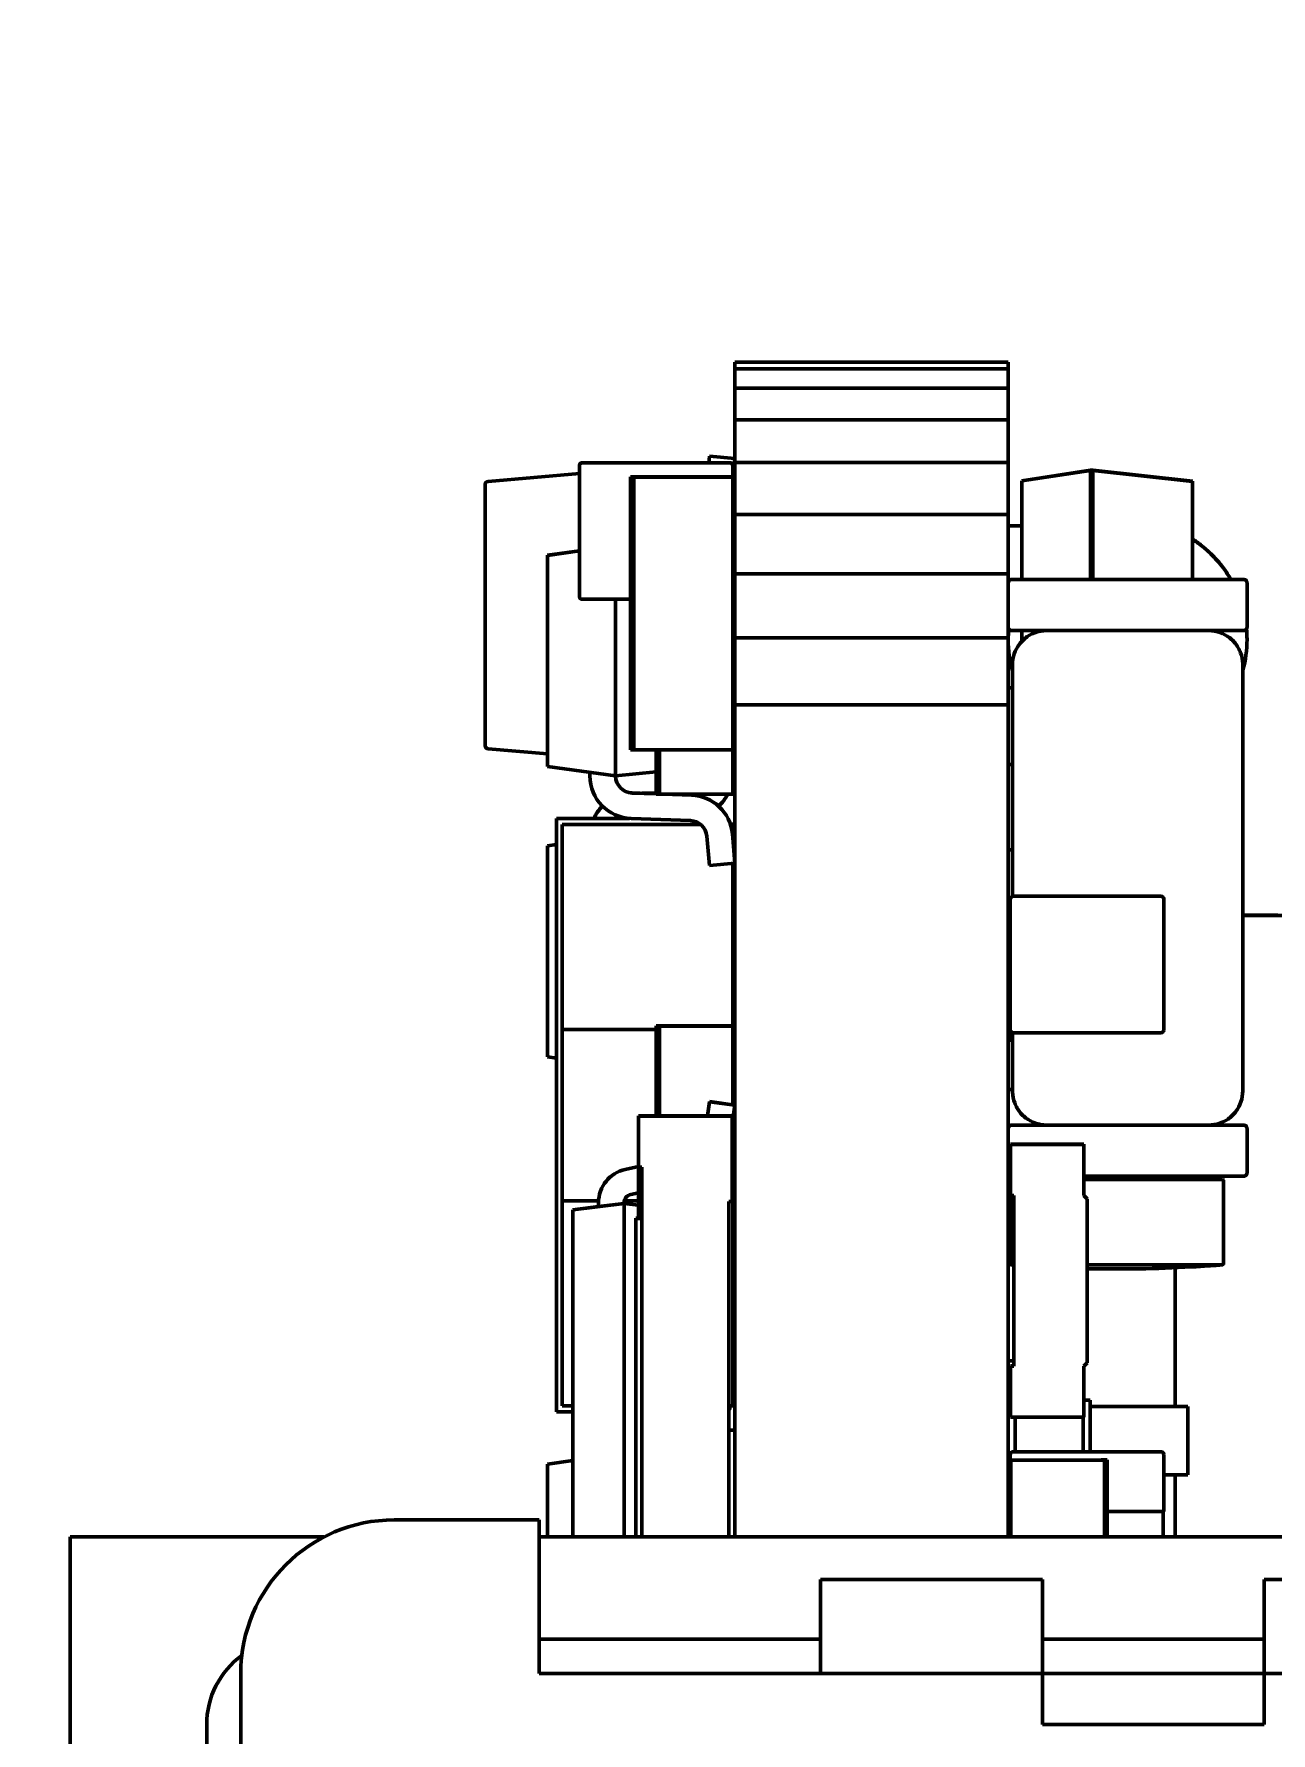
# Model space of a CAD drawing. Header units: millimetres. Extents: x 3100 to 5091, y 868 to 1900.
# Drawn here: x 3464.83 to 3472.08, y 1677.19 to 1687.15 of the extents above; entities that cross this region are included whole.
import ezdxf

# ---------------------------------------------------------------- set-up
doc = ezdxf.new("R2010")
doc.units = ezdxf.units.MM
doc.header["$LTSCALE"] = 1.8
doc.layers.add('외형선(ISO)', color=7, linetype='Continuous', lineweight=50)
doc.layers.add('치수(ISO)', color=7, linetype='Continuous', lineweight=25)
doc.styles.add('레이블 문자 (JIS)', font='')
doc.styles.get('레이블 문자 (JIS)').set_extended_font_data('Gulim')
doc.dimstyles.new('복사 대상기본값 (JIS)', dxfattribs={"dimscale": 1.5, "dimtxt": 3, "dimasz": 2, "dimexe": 1, "dimexo": 0.5, "dimgap": 0.8, "dimtad": 1, "dimdsep": 46, "dimtxsty": '레이블 문자 (JIS)', "dimblk": 'Filled-1', "dimcen": 0.09, "dimdle": 10, "dimclrd": 256, "dimclre": 256, "dimclrt": 256, "dimazin": 2, "dimtfac": 0.666667, "dimtmove": 0, "dimatfit": 3, "dimldrblk": 'OPEN', "dimfxl": 1, "dimtolj": 1, "dimtzin": 0, "dimlwd": -1, "dimlwe": -1, "dimarcsym": 0})

# ---------------------------------------------------------------- blocks, each defined once
blk = doc.blocks.new('Filled-1')
at = {"color": 0}
for p, q in [((0, 0), (-1, 0.1)), ((-1, 0.1), (-1, -0.1)), ((-1, 0), (0, 0)), ((-1, -0.1), (0, 0))]:
    blk.add_line(p, q, dxfattribs=at)
at = {"color": 0, "flags": 128}
blk.add_lwpolyline([(-1, -0.1), (0, 0), (-1, 0.1), (-1, -0.1)], dxfattribs=at)
at = {"color": 0}
blk.add_solid([(-1, -0.1), (0, 0), (-1, 0.1), (-1, -0.1)], dxfattribs=at)
blk = doc.blocks.new('*D693')
at = {"layer": 'Defpoints', "color": 0}
for p in [(3578.1401, 1717.1581), (3259.1401, 1689.0264), (3578.1401, 1681.0264)]:
    blk.add_point(p, dxfattribs=at)
at = {"layer": '치수(ISO)'}
for p, q in [((3259.1401, 1689.7764), (3259.1401, 1718.6581)), ((3578.1401, 1681.7764), (3578.1401, 1718.6581)), ((3262.1401, 1717.1581), (3575.1401, 1717.1581))]:
    blk.add_line(p, q, dxfattribs=at)
at = {"layer": '치수(ISO)', "linetype": 'ByBlock', "xscale": 3, "yscale": 3, "zscale": 3, "rotation": 180}
blk.add_blockref('Filled-1', (3259.1401, 1717.1581), dxfattribs=at)
at = {"layer": '치수(ISO)', "linetype": 'ByBlock', "xscale": 3, "yscale": 3, "zscale": 3}
blk.add_blockref('Filled-1', (3578.1401, 1717.1581), dxfattribs=at)
at = {"layer": '치수(ISO)', "insert": (3418.6601, 1727.8678), "char_height": 15, "attachment_point": 5, "style": '레이블 문자 (JIS)'}
blk.add_mtext('\\A1;319', dxfattribs=at)
blk = doc.blocks.new('_Open')
at = {"color": 0, "linetype": 'ByBlock', "lineweight": -2}
for p, q in [((-1, 0.1667), (0, 0)), ((-1, -0.1667), (0, 0)), ((0, 0), (-1, 0))]:
    blk.add_line(p, q, dxfattribs=at)

msp = doc.modelspace()

# ---------------------------------------------------------------- linework, layer by layer
at = {"layer": '외형선(ISO)'}
for p, q in [((3470.5401, 1685.2264), (3468.9375, 1685.2264)), ((3468.9375, 1685.1877), (3468.9375, 1685.2264)), ((3470.5401, 1685.1877), (3468.9375, 1685.1877)), ((3468.9375, 1685.0733), (3468.9375, 1685.1877)), ((3470.5401, 1685.1877), (3470.5401, 1685.2264)), ((3470.5401, 1685.0733), (3470.5401, 1685.1877)), ((3470.5401, 1685.0733), (3468.9375, 1685.0733)), ((3468.9375, 1684.8875), (3468.9375, 1685.0733)), ((3470.5401, 1684.8875), (3470.5401, 1685.0733)), ((3470.5401, 1684.8875), (3468.9375, 1684.8875)), ((3468.9375, 1684.6375), (3468.9375, 1684.8875)), ((3470.5401, 1684.6375), (3470.5401, 1684.8875)), ((3468.7847, 1684.636), (3468.788, 1684.6741)), ((3468.788, 1684.6744), (3468.9375, 1684.6613)), ((3468.788, 1684.6744), (3468.9375, 1684.6614)), ((3468.788, 1684.6744), (3468.788, 1684.6744)), ((3468.788, 1684.6743), (3468.788, 1684.6744)), ((3468.788, 1684.6743), (3468.9375, 1684.6612)), ((3468.788, 1684.6743), (3468.9375, 1684.6613)), ((3468.788, 1684.6743), (3468.788, 1684.6743)), ((3468.788, 1684.6742), (3468.788, 1684.6743)), ((3468.788, 1684.6742), (3468.9375, 1684.6611)), ((3468.788, 1684.6742), (3468.788, 1684.6741)), ((3468.788, 1684.6741), (3468.9375, 1684.6611)), ((3468.9375, 1684.6611), (3468.9253, 1684.5217)), ((3468.9375, 1684.6613), (3468.9375, 1684.6613)), ((3468.9375, 1684.6612), (3468.9375, 1684.6611)), ((3468.0253, 1684.5738), (3467.4905, 1684.527)), ((3468.0253, 1684.6199), (3468.0253, 1684.6197)), ((3468.0253, 1683.8517), (3468.0253, 1684.6197)), ((3468.0413, 1684.636), (3468.9093, 1684.636)), ((3468.0413, 1684.6359), (3468.0413, 1684.636)), ((3468.9093, 1684.6359), (3468.0413, 1684.6359)), ((3468.0413, 1684.6357), (3468.9093, 1684.6357)), ((3468.0413, 1684.6357), (3468.0413, 1684.6357)), ((3468.3252, 1684.5528), (3468.3448, 1684.5528)), ((3468.3252, 1684.5524), (3468.3252, 1684.5528)), ((3468.3448, 1684.5524), (3468.3252, 1684.5524)), ((3468.3252, 1684.5524), (3468.3252, 1682.9524)), ((3468.9252, 1684.5529), (3468.3448, 1684.5529)), ((3468.3448, 1684.5529), (3468.3448, 1684.5528)), ((3468.3448, 1684.5523), (3468.3448, 1684.5524)), ((3468.9252, 1684.5523), (3468.3448, 1684.5523)), ((3468.3448, 1682.9523), (3468.3448, 1684.5523)), ((3468.9252, 1684.5528), (3468.9056, 1684.5528)), ((3468.9056, 1684.5528), (3468.9056, 1684.5524)), ((3468.9252, 1684.5524), (3468.9056, 1684.5524)), ((3468.9093, 1684.636), (3468.9093, 1684.6359)), ((3468.9093, 1684.6357), (3468.9093, 1684.6357)), ((3468.9252, 1684.5528), (3468.9252, 1684.5529)), ((3468.9252, 1684.5528), (3468.9252, 1684.5524)), ((3468.9252, 1684.5523), (3468.9252, 1684.5524)), ((3468.9252, 1682.9523), (3468.9252, 1684.5523)), ((3468.9253, 1684.6197), (3468.9253, 1684.6199)), ((3468.9253, 1684.6197), (3468.9253, 1683.8517)), ((3470.5401, 1684.6375), (3468.9375, 1684.6375)), ((3468.9375, 1684.3329), (3468.9375, 1684.6375)), ((3470.5401, 1684.3329), (3470.5401, 1684.6375)), ((3470.6201, 1684.5295), (3471.023, 1684.5916)), ((3471.023, 1684.5913), (3470.6201, 1684.5293)), ((3471.0362, 1684.5916), (3471.023, 1684.5916)), ((3471.023, 1684.5913), (3471.023, 1684.5916)), ((3471.023, 1683.9518), (3471.023, 1684.5913)), ((3471.023, 1684.5913), (3471.0362, 1684.5913)), ((3471.0362, 1684.5913), (3471.0362, 1684.5916)), ((3471.0362, 1684.5916), (3471.6201, 1684.5272)), ((3471.0362, 1683.9518), (3471.0362, 1684.5913)), ((3471.6201, 1684.527), (3471.0362, 1684.5913)), ((3467.4722, 1684.5067), (3467.4722, 1684.5071)), ((3467.4722, 1684.5066), (3467.4722, 1684.5067)), ((3467.4722, 1682.9789), (3467.4722, 1684.5066)), ((3470.6201, 1684.5293), (3470.6201, 1684.5295)), ((3470.6201, 1683.9517), (3470.6201, 1684.5293)), ((3471.6201, 1684.5272), (3471.6201, 1684.527)), ((3471.6201, 1684.527), (3471.6201, 1683.9518)), ((3470.5401, 1684.3329), (3468.9375, 1684.3329)), ((3468.9375, 1683.9854), (3468.9375, 1684.3329)), ((3470.5401, 1683.9854), (3470.5401, 1684.3329)), ((3470.6201, 1684.2667), (3470.5401, 1684.2667)), ((3467.8375, 1684.0933), (3468.0253, 1684.1197)), ((3468.0253, 1684.1193), (3467.8375, 1684.0929)), ((3467.8375, 1684.0929), (3467.8375, 1684.0933)), ((3467.8375, 1682.8553), (3467.8375, 1684.0929)), ((3470.5401, 1683.9854), (3468.9375, 1683.9854)), ((3468.9375, 1683.6084), (3468.9375, 1683.9854)), ((3470.5401, 1683.6084), (3470.5401, 1683.9854)), ((3471.9401, 1683.9317), (3471.9401, 1683.6717)), ((3468.3252, 1683.8357), (3468.0413, 1683.8357)), ((3468.2375, 1683.8357), (3468.2375, 1682.7991)), ((3470.5401, 1683.6084), (3468.9375, 1683.6084)), ((3468.9375, 1683.2163), (3468.9375, 1683.6084)), ((3470.5401, 1683.2163), (3470.5401, 1683.6084)), ((3470.6201, 1683.5894), (3470.6201, 1683.6516)), ((3471.9401, 1683.6005), (3471.9401, 1683.6004)), ((3471.9401, 1683.5998), (3471.9401, 1683.5998)), ((3470.5651, 1683.4517), (3470.5651, 1683.2517)), ((3471.9151, 1683.4517), (3471.9151, 1683.2517)), ((3470.5401, 1683.3162), (3470.5651, 1683.3162)), ((3470.5401, 1683.2163), (3468.9375, 1683.2163)), ((3468.9375, 1678.3364), (3468.9375, 1683.2163)), ((3470.5401, 1678.3364), (3470.5401, 1683.2163)), ((3470.5646, 1683.2517), (3470.5646, 1682.7517)), ((3471.9156, 1683.2517), (3471.9156, 1682.7517)), ((3467.8375, 1682.9286), (3467.4905, 1682.9589)), ((3468.9252, 1682.9584), (3468.9375, 1682.9573)), ((3468.9252, 1682.9584), (3468.9375, 1682.9574)), ((3468.9252, 1682.9583), (3468.9375, 1682.9572)), ((3468.9252, 1682.9583), (3468.9375, 1682.9572)), ((3468.9252, 1682.9582), (3468.9375, 1682.9571)), ((3468.9252, 1682.9581), (3468.9375, 1682.9571)), ((3468.9375, 1682.9571), (3468.9252, 1682.8168)), ((3468.9375, 1682.9573), (3468.9375, 1682.9572)), ((3468.9375, 1682.9572), (3468.9375, 1682.9571)), ((3468.2375, 1682.7991), (3467.8375, 1682.8553)), ((3468.3448, 1682.9524), (3468.3252, 1682.9524)), ((3468.9252, 1682.9523), (3468.3448, 1682.9523)), ((3468.4752, 1682.6929), (3468.4752, 1682.9523)), ((3468.4948, 1682.6928), (3468.4948, 1682.9523)), ((3468.9252, 1682.6928), (3468.9252, 1682.9523)), ((3470.5401, 1682.8662), (3470.5646, 1682.8662)), ((3468.0875, 1682.7991), (3468.0875, 1682.8202)), ((3468.2375, 1682.7991), (3468.4752, 1682.8241)), ((3468.334, 1682.6995), (3468.4752, 1682.6945)), ((3468.334, 1682.6995), (3468.4752, 1682.6946)), ((3468.334, 1682.6994), (3468.4752, 1682.6945)), ((3468.334, 1682.6993), (3468.4752, 1682.6943)), ((3468.334, 1682.6993), (3468.4752, 1682.6944)), ((3468.334, 1682.6992), (3468.4752, 1682.6943)), ((3468.3918, 1682.6975), (3468.4752, 1682.7004)), ((3468.3926, 1682.6975), (3468.4752, 1682.7003)), ((3468.3936, 1682.6974), (3468.4752, 1682.7003)), ((3468.3944, 1682.6974), (3468.4752, 1682.7002)), ((3468.3953, 1682.6974), (3468.4752, 1682.7002)), ((3468.3961, 1682.6973), (3468.4752, 1682.7001)), ((3468.4752, 1682.6929), (3468.4948, 1682.6929)), ((3468.9252, 1682.6928), (3468.4948, 1682.6928)), ((3468.5165, 1682.6928), (3468.6821, 1682.687)), ((3468.5181, 1682.6928), (3468.6821, 1682.6871)), ((3468.52, 1682.6928), (3468.6821, 1682.6872)), ((3468.5216, 1682.6928), (3468.6821, 1682.6872)), ((3468.5235, 1682.6928), (3468.6821, 1682.6873)), ((3468.5252, 1682.6928), (3468.6821, 1682.6874)), ((3470.5651, 1682.0932), (3470.5651, 1682.7517)), ((3471.9151, 1680.9517), (3471.9151, 1682.7517)), ((3467.8903, 1682.5498), (3467.8903, 1682.5503)), ((3468.3197, 1682.5498), (3467.8903, 1682.5498)), ((3467.8903, 1682.5498), (3467.8903, 1679.0698)), ((3467.8904, 1682.5504), (3468.3125, 1682.5504)), ((3467.8904, 1682.5504), (3467.8904, 1682.5503)), ((3467.9253, 1682.5148), (3467.9253, 1682.5146)), ((3468.7365, 1682.5148), (3467.9253, 1682.5148)), ((3467.9253, 1682.5146), (3467.9253, 1681.3125)), ((3468.7367, 1682.5146), (3467.9253, 1682.5146)), ((3468.6769, 1682.5371), (3468.3288, 1682.5493)), ((3468.9253, 1682.5155), (3468.9109, 1682.5155)), ((3468.911, 1682.5154), (3468.9253, 1682.5154)), ((3468.9112, 1682.5148), (3468.9253, 1682.5148)), ((3468.9253, 1682.5146), (3468.9112, 1682.5146)), ((3468.9224, 1682.4593), (3468.9224, 1682.4592)), ((3468.9224, 1682.4592), (3468.9224, 1682.4591)), ((3468.9224, 1682.4592), (3468.9225, 1682.4592)), ((3468.9224, 1682.4591), (3468.9225, 1682.459)), ((3468.9224, 1682.459), (3468.9224, 1682.459)), ((3468.9224, 1682.459), (3468.9375, 1682.2872)), ((3468.9253, 1682.5155), (3468.9253, 1682.5154)), ((3468.9253, 1682.5154), (3468.9253, 1682.5148)), ((3468.9253, 1682.5148), (3468.9253, 1682.5146)), ((3468.9253, 1682.5146), (3468.9253, 1682.4268)), ((3467.8375, 1682.3893), (3467.8903, 1682.3967)), ((3467.8903, 1682.3963), (3467.8375, 1682.3889)), ((3467.8375, 1682.3889), (3467.8375, 1682.3893)), ((3467.8375, 1681.1513), (3467.8375, 1682.3889)), ((3468.788, 1682.2741), (3468.773, 1682.4459)), ((3470.5401, 1682.3667), (3470.5651, 1682.3667)), ((3468.9375, 1682.2872), (3468.788, 1682.2741)), ((3468.9253, 1682.2862), (3468.9253, 1681.3125)), ((3468.9375, 1682.2875), (3468.9375, 1682.2875)), ((3468.9375, 1682.2873), (3468.9375, 1682.2873)), ((3470.5523, 1682.0776), (3470.5523, 1682.0774)), ((3470.5523, 1681.3093), (3470.5523, 1682.0773)), ((3471.4363, 1682.0936), (3470.5683, 1682.0936)), ((3470.5683, 1682.0936), (3470.5683, 1682.0936)), ((3471.4363, 1682.0936), (3470.5683, 1682.0936)), ((3470.5683, 1682.0934), (3471.4363, 1682.0934)), ((3470.5683, 1682.0934), (3470.5683, 1682.0933)), ((3471.4363, 1682.0936), (3471.4363, 1682.0936)), ((3471.4363, 1682.0934), (3471.4363, 1682.0933)), ((3471.4523, 1682.0774), (3471.4523, 1682.0776)), ((3471.4523, 1682.0773), (3471.4523, 1681.3093)), ((3471.9151, 1681.9819), (3472.1215, 1681.9819)), ((3472.3188, 1681.9812), (3471.9151, 1681.9812)), ((3467.9253, 1680.3068), (3467.9253, 1681.3125)), ((3468.4752, 1681.3125), (3467.9253, 1681.3125)), ((3468.4948, 1681.333), (3468.4752, 1681.333)), ((3468.4752, 1681.3328), (3468.4752, 1681.333)), ((3468.4752, 1681.3328), (3468.4948, 1681.3328)), ((3468.4752, 1680.805), (3468.4752, 1681.3328)), ((3468.9252, 1681.3331), (3468.4948, 1681.3331)), ((3468.4948, 1681.3331), (3468.4948, 1681.333)), ((3468.4948, 1681.3327), (3468.4948, 1681.3328)), ((3468.9252, 1681.3327), (3468.4948, 1681.3327)), ((3468.4948, 1680.805), (3468.4948, 1681.3327)), ((3468.9056, 1681.3328), (3468.9056, 1681.333)), ((3468.9252, 1681.333), (3468.9056, 1681.333)), ((3468.9252, 1681.3328), (3468.9056, 1681.3328)), ((3468.9252, 1681.333), (3468.9252, 1681.3331)), ((3468.9252, 1681.3328), (3468.9252, 1681.333)), ((3468.9252, 1681.3327), (3468.9252, 1681.3328)), ((3468.9252, 1680.8703), (3468.9252, 1681.3327)), ((3468.9253, 1681.3125), (3468.9252, 1681.3125)), ((3468.9253, 1681.3125), (3468.9253, 1680.8703)), ((3470.5554, 1681.2409), (3470.5554, 1681.2998)), ((3470.5651, 1680.9517), (3470.5651, 1681.2936)), ((3470.5683, 1681.2933), (3471.4363, 1681.2933)), ((3470.5554, 1681.2409), (3470.5651, 1681.2409)), ((3467.8903, 1681.1439), (3467.8375, 1681.1513)), ((3468.7771, 1680.805), (3468.7889, 1680.889)), ((3468.7889, 1680.8894), (3468.9375, 1680.8686)), ((3468.7889, 1680.8894), (3468.7889, 1680.8894)), ((3468.7889, 1680.8894), (3468.9375, 1680.8685)), ((3468.7889, 1680.8893), (3468.7889, 1680.8894)), ((3468.7889, 1680.8893), (3468.9375, 1680.8684)), ((3468.7889, 1680.8892), (3468.7889, 1680.8893)), ((3468.7889, 1680.8892), (3468.9375, 1680.8683)), ((3468.7889, 1680.8891), (3468.7889, 1680.8892)), ((3468.7889, 1680.8892), (3468.9375, 1680.8684)), ((3468.7889, 1680.8892), (3468.7889, 1680.8892)), ((3468.7889, 1680.8891), (3468.9375, 1680.8682)), ((3468.7889, 1680.889), (3468.7889, 1680.8891)), ((3468.7889, 1680.8891), (3468.9375, 1680.8682)), ((3468.7889, 1680.8891), (3468.7889, 1680.8891)), ((3468.7889, 1680.889), (3468.9375, 1680.8681)), ((3468.9222, 1680.7591), (3468.9375, 1680.8681)), ((3468.9375, 1680.8684), (3468.9375, 1680.8685)), ((3468.9375, 1680.8683), (3468.9375, 1680.8684)), ((3468.9375, 1680.8682), (3468.9375, 1680.8682)), ((3470.5401, 1680.9597), (3470.5651, 1680.9597)), ((3468.3722, 1680.805), (3468.9222, 1680.805)), ((3468.3722, 1680.8045), (3468.3722, 1680.805)), ((3468.9222, 1680.8045), (3468.3722, 1680.8045)), ((3468.3722, 1680.8045), (3468.3722, 1680.5045)), ((3468.9222, 1680.805), (3468.9222, 1680.8045)), ((3468.9222, 1680.8045), (3468.9222, 1680.3045)), ((3468.9252, 1680.5327), (3468.9252, 1680.7808)), ((3468.9253, 1680.7814), (3468.9253, 1680.3068)), ((3468.9253, 1680.7226), (3468.9375, 1680.5832)), ((3470.7188, 1680.7518), (3470.7188, 1680.7571)), ((3471.9401, 1680.4717), (3471.9401, 1680.7317)), ((3468.9375, 1680.5832), (3468.9253, 1680.5821)), ((3468.9325, 1680.6398), (3468.9375, 1680.6398)), ((3468.9375, 1680.6397), (3468.9326, 1680.6397)), ((3468.9326, 1680.6395), (3468.9375, 1680.6395)), ((3468.9375, 1680.6395), (3468.9326, 1680.6395)), ((3468.9375, 1680.5835), (3468.9375, 1680.5835)), ((3468.9375, 1680.5833), (3468.9375, 1680.5833)), ((3470.5524, 1680.6389), (3470.5524, 1680.6387)), ((3470.5524, 1680.6389), (3470.9828, 1680.6389)), ((3470.5524, 1680.6387), (3470.5524, 1680.3387)), ((3470.5524, 1680.6387), (3470.9828, 1680.6387)), ((3470.9828, 1680.6389), (3470.9828, 1680.6387)), ((3470.9828, 1680.6387), (3470.9828, 1680.3387)), ((3468.2941, 1680.4916), (3468.3722, 1680.509)), ((3468.2941, 1680.4916), (3468.3722, 1680.509)), ((3468.2941, 1680.4915), (3468.3722, 1680.5089)), ((3468.2941, 1680.4914), (3468.3722, 1680.5088)), ((3468.2941, 1680.4915), (3468.3722, 1680.5088)), ((3468.2941, 1680.4913), (3468.3722, 1680.5087)), ((3468.2941, 1680.4913), (3468.3722, 1680.5086)), ((3468.2941, 1680.4912), (3468.3722, 1680.5086)), ((3468.3922, 1680.5045), (3468.3722, 1680.5045)), ((3468.3722, 1680.5045), (3468.3722, 1680.2046)), ((3468.3922, 1680.2045), (3468.3922, 1680.5045)), ((3468.9252, 1680.5327), (3468.9222, 1680.5327)), ((3470.5523, 1680.4278), (3470.5523, 1680.4275)), ((3470.5523, 1680.4275), (3470.5523, 1679.9375)), ((3470.9828, 1680.4328), (3471.7973, 1680.4328)), ((3471.7973, 1680.4325), (3470.9828, 1680.4325)), ((3471.5188, 1680.4328), (3471.5188, 1680.4516)), ((3471.7973, 1680.4328), (3471.7973, 1680.4325)), ((3471.8023, 1680.4275), (3471.8023, 1680.4278)), ((3471.8023, 1679.9375), (3471.8023, 1680.4275)), ((3467.9253, 1680.3068), (3468.1377, 1680.3068)), ((3467.9253, 1680.3068), (3467.9253, 1679.1046)), ((3467.9875, 1680.2549), (3468.2875, 1680.2917)), ((3467.9875, 1680.2555), (3468.1375, 1680.2739)), ((3468.1375, 1680.2964), (3468.1375, 1680.2964)), ((3468.1375, 1680.2963), (3468.1375, 1680.2964)), ((3468.1375, 1680.2962), (3468.1375, 1680.2963)), ((3468.1375, 1680.2961), (3468.1375, 1680.2962)), ((3468.1375, 1680.2962), (3468.1375, 1680.2962)), ((3468.1375, 1680.296), (3468.1375, 1680.2961)), ((3468.1375, 1680.296), (3468.1375, 1680.296)), ((3468.1375, 1680.2734), (3468.1375, 1680.296)), ((3468.1375, 1680.2734), (3468.2875, 1680.2918)), ((3468.2875, 1680.2918), (3468.2875, 1680.296)), ((3468.3722, 1680.2819), (3468.2875, 1680.2923)), ((3468.2875, 1680.2917), (3468.2875, 1680.2918)), ((3468.3722, 1680.2813), (3468.2875, 1680.2917)), ((3468.2875, 1680.2917), (3468.2875, 1678.3364)), ((3468.2887, 1680.3068), (3468.3722, 1680.3068)), ((3468.3266, 1680.3448), (3468.3722, 1680.3549)), ((3468.9022, 1680.3045), (3468.9022, 1678.3364)), ((3468.9222, 1680.3045), (3468.9022, 1680.3045)), ((3468.9222, 1680.3068), (3468.9253, 1680.3068)), ((3468.9253, 1680.3068), (3468.9253, 1679.1046)), ((3470.5524, 1680.3387), (3470.572, 1680.3387)), ((3470.572, 1680.3387), (3470.572, 1679.3387)), ((3471.0024, 1680.3193), (3470.9828, 1680.3389)), ((3471.0024, 1680.3191), (3470.9828, 1680.3387)), ((3471.0024, 1680.3193), (3471.0024, 1680.3191)), ((3471.0024, 1680.3191), (3471.0024, 1679.3583)), ((3467.9875, 1680.2549), (3467.9875, 1680.2555)), ((3467.9875, 1678.3364), (3467.9875, 1680.2549)), ((3468.3572, 1680.205), (3468.3722, 1680.205)), ((3468.3572, 1680.2045), (3468.3572, 1680.205)), ((3468.3922, 1680.2045), (3468.3572, 1680.2045)), ((3468.3572, 1680.2045), (3468.3572, 1678.3364)), ((3468.3722, 1680.2046), (3468.3922, 1680.2046)), ((3468.3922, 1678.3364), (3468.3922, 1680.2045)), ((3468.9375, 1680.2331), (3468.9253, 1680.2331)), ((3470.5523, 1680.2331), (3470.5401, 1680.2331)), ((3470.5573, 1679.9325), (3470.572, 1679.9325)), ((3471.0024, 1679.9325), (3471.7973, 1679.9325)), ((3471.5188, 1679.1011), (3471.5188, 1679.9151)), ((3468.9375, 1679.3698), (3468.9253, 1679.3698)), ((3468.9253, 1679.3697), (3468.9375, 1679.3697)), ((3468.9253, 1679.3695), (3468.9375, 1679.3695)), ((3468.9375, 1679.3695), (3468.9253, 1679.3695)), ((3470.572, 1679.3698), (3470.5401, 1679.3698)), ((3470.5401, 1679.3697), (3470.572, 1679.3697)), ((3470.5401, 1679.3695), (3470.572, 1679.3695)), ((3470.572, 1679.3695), (3470.5401, 1679.3695)), ((3468.9253, 1679.3324), (3468.9375, 1679.3313)), ((3468.9253, 1679.3324), (3468.9375, 1679.3314)), ((3468.9253, 1679.3323), (3468.9375, 1679.3312)), ((3468.9253, 1679.3323), (3468.9375, 1679.3312)), ((3468.9253, 1679.3322), (3468.9375, 1679.3311)), ((3468.9253, 1679.3321), (3468.9375, 1679.3311)), ((3468.9375, 1679.3311), (3468.9253, 1679.1917)), ((3468.9375, 1679.3313), (3468.9375, 1679.3312)), ((3468.9375, 1679.3312), (3468.9375, 1679.3311)), ((3470.5524, 1679.3389), (3470.5524, 1679.3387)), ((3470.5524, 1679.3389), (3470.572, 1679.3389)), ((3470.5524, 1679.3387), (3470.5524, 1679.0387)), ((3470.5524, 1679.3387), (3470.572, 1679.3387)), ((3470.9828, 1679.3387), (3471.0024, 1679.3583)), ((3470.9828, 1679.0387), (3470.9828, 1679.3387)), ((3467.8903, 1679.0698), (3467.9875, 1679.0698)), ((3467.9875, 1679.1046), (3467.9253, 1679.1046)), ((3468.9253, 1679.1046), (3468.9022, 1679.1046)), ((3470.5524, 1679.139), (3470.5401, 1679.139)), ((3470.5524, 1679.1388), (3470.5401, 1679.1388)), ((3471.0201, 1679.139), (3470.9828, 1679.139)), ((3471.0201, 1679.1388), (3470.9828, 1679.1388)), ((3471.0201, 1679.139), (3471.0201, 1679.1388)), ((3471.0201, 1678.8361), (3471.0201, 1679.1388)), ((3471.3451, 1679.1011), (3471.0201, 1679.1011)), ((3471.3964, 1679.101), (3471.0201, 1679.101)), ((3471.4438, 1679.1011), (3471.4438, 1679.1011)), ((3471.5938, 1679.1011), (3471.5938, 1678.7011)), ((3471.5938, 1679.1011), (3471.5938, 1679.1011)), ((3470.5524, 1679.0387), (3470.9828, 1679.0387)), ((3470.5801, 1678.8361), (3470.5801, 1679.0387)), ((3470.9801, 1679.0387), (3470.9801, 1678.8361)), ((3468.9375, 1678.9631), (3468.9022, 1678.9631)), ((3467.8375, 1678.7633), (3467.9875, 1678.7844)), ((3467.9875, 1678.784), (3467.8375, 1678.7629)), ((3470.5401, 1678.7888), (3470.5523, 1678.7888)), ((3470.5523, 1678.82), (3470.5523, 1678.8201)), ((3470.5523, 1678.486), (3470.5523, 1678.82)), ((3471.0854, 1678.7872), (3470.5554, 1678.7872)), ((3470.5554, 1678.7871), (3470.5554, 1678.7872)), ((3470.5554, 1678.7871), (3470.5754, 1678.7871)), ((3470.5554, 1678.7863), (3470.5554, 1678.7871)), ((3470.5554, 1678.7863), (3470.5754, 1678.7863)), ((3470.5554, 1678.7862), (3470.5554, 1678.7863)), ((3470.5554, 1678.7862), (3471.1054, 1678.7862)), ((3470.5554, 1678.3364), (3470.5554, 1678.7862)), ((3470.5683, 1678.8361), (3471.4363, 1678.8361)), ((3470.5754, 1678.7863), (3470.5754, 1678.7871)), ((3471.0854, 1678.788), (3471.0854, 1678.7873)), ((3471.1204, 1678.788), (3471.0854, 1678.788)), ((3471.0854, 1678.7863), (3471.0854, 1678.7873)), ((3471.0854, 1678.7873), (3471.1204, 1678.7873)), ((3471.0854, 1678.7863), (3471.1054, 1678.7863)), ((3471.0854, 1678.7863), (3471.0854, 1678.7863)), ((3471.1054, 1678.7862), (3471.1054, 1678.7863)), ((3471.1054, 1678.7862), (3471.1054, 1678.3364)), ((3471.1204, 1678.7873), (3471.1204, 1678.788)), ((3471.1204, 1678.7873), (3471.1204, 1678.3364)), ((3471.4523, 1678.8201), (3471.4523, 1678.82)), ((3471.4523, 1678.486), (3471.4523, 1678.82)), ((3467.8375, 1678.7629), (3467.8375, 1678.7633)), ((3467.8375, 1678.3364), (3467.8375, 1678.7629)), ((3471.5188, 1678.3364), (3471.5188, 1678.7011)), ((3471.4363, 1678.486), (3471.1204, 1678.486)), ((3471.4483, 1678.3364), (3471.4483, 1678.486)), ((3467.7901, 1678.4364), (3466.9401, 1678.4364)), ((3467.7901, 1678.4364), (3467.7901, 1677.5364)), ((3465.0401, 1678.3364), (3466.5278, 1678.3364)), ((3465.0401, 1675.0614), (3465.0401, 1678.3364)), ((3467.7901, 1678.3364), (3468.5901, 1678.3364)), ((3468.5901, 1678.3364), (3474.3901, 1678.3364)), ((3469.4401, 1678.0864), (3470.7401, 1678.0864)), ((3469.4401, 1677.5364), (3469.4401, 1678.0864)), ((3470.7401, 1678.0864), (3470.7401, 1677.5364)), ((3472.0401, 1677.5364), (3472.0401, 1678.0864)), ((3472.0401, 1678.0864), (3473.3401, 1678.0864)), ((3468.5901, 1677.7364), (3467.7901, 1677.7364)), ((3468.5901, 1677.7364), (3469.4401, 1677.7364)), ((3470.7401, 1677.7364), (3472.0401, 1677.7364)), ((3466.0401, 1675.3864), (3466.0401, 1677.5364)), ((3467.7901, 1677.5364), (3470.7401, 1677.5364)), ((3470.7401, 1677.5364), (3472.0401, 1677.5364)), ((3470.7401, 1677.5364), (3470.7401, 1677.2364)), ((3472.0401, 1677.5364), (3474.9901, 1677.5364)), ((3472.0401, 1677.2364), (3472.0401, 1677.5364)), ((3465.8401, 1677.2364), (3465.8401, 1676.7364)), ((3470.7401, 1677.2364), (3472.0401, 1677.2364))]:
    msp.add_line(p, q, dxfattribs=at)
for centre, radius, start, end in [((3468.0413, 1684.6199), 0.016, 90, 180), ((3468.0413, 1684.6197), 0.016, 90, 180), ((3468.9093, 1684.6199), 0.016, 0, 90), ((3468.9093, 1684.6197), 0.016, 0, 90), ((3467.4922, 1684.5071), 0.02, 95, 180), ((3468.0413, 1683.8517), 0.016, 180, 270), ((3468.9093, 1683.8517), 0.016, 354.22246, 0), ((3467.4922, 1682.9789), 0.02, 180, 265), ((3468.3375, 1682.7991), 0.25, 180, 268), ((3468.3375, 1682.7991), 0.1, 180.03259, 268), ((3468.3375, 1682.7992), 0.1, 180.06517, 268), ((3468.3375, 1682.7993), 0.1, 180.10318, 268), ((3468.3375, 1682.7993), 0.1, 180.13576, 268), ((3468.3375, 1682.7994), 0.1, 180.17376, 268), ((3468.3375, 1682.7994), 0.1, 180.20634, 268), ((3468.6734, 1682.4375), 0.25, 5, 88), ((3468.6734, 1682.4374), 0.25, 5, 88), ((3468.6734, 1682.4373), 0.25, 5, 88), ((3468.6734, 1682.4374), 0.25, 5, 88), ((3468.6734, 1682.4373), 0.25, 5, 88), ((3468.6734, 1682.4372), 0.25, 5, 88), ((3468.6734, 1682.8071), 0.25, 312.34046, 332.80645), ((3468.3375, 1682.4454), 0.25, 134.96643, 155.16263), ((3468.3375, 1682.4454), 0.25, 134.97565, 155.177), ((3468.3375, 1682.4453), 0.25, 134.95567, 155.14588), ((3468.3375, 1682.4452), 0.25, 134.93568, 155.11475), ((3468.3375, 1682.4453), 0.25, 134.94645, 155.13151), ((3468.3375, 1682.4451), 0.25, 134.92645, 155.10038), ((3468.6734, 1682.4372), 0.1, 5, 88), ((3470.5683, 1682.0776), 0.016, 89.99999, 179.99999), ((3470.5683, 1682.0773), 0.016, 89.99999, 179.99999), ((3471.4363, 1682.0776), 0.016, 359.99999, 89.99999), ((3471.4363, 1682.0773), 0.016, 359.99999, 89.99999), ((3470.5683, 1681.3093), 0.016, 179.99999, 269.99999), ((3471.4363, 1681.3093), 0.016, 269.99999, 359.99999), ((3468.3375, 1680.2964), 0.2, 102.53608, 180), ((3468.3375, 1680.2964), 0.2, 102.53608, 180), ((3468.3375, 1680.2963), 0.2, 102.53608, 180), ((3468.3375, 1680.2962), 0.2, 102.53608, 180), ((3468.3375, 1680.2962), 0.2, 102.53608, 180), ((3468.3375, 1680.296), 0.2, 102.53608, 180), ((3468.3375, 1680.2961), 0.2, 102.53608, 180), ((3468.3375, 1680.296), 0.2, 102.53608, 180), ((3470.5573, 1680.4278), 0.005, 169.64636, 180), ((3471.7973, 1680.4278), 0.005, 360, 89.99999), ((3468.3375, 1680.296), 0.05, 102.53608, 180), ((3468.6734, 1679.1811), 0.25, 336.20877, 342.1947), ((3470.5683, 1678.8201), 0.016, 89.99999, 179.99999), ((3471.4363, 1678.8201), 0.016, 359.99999, 89.99999), ((3466.9401, 1677.5364), 0.9, 90, 180), ((3466.3401, 1677.2364), 0.5, 126.00294, 180)]:
    msp.add_arc(centre, radius, start, end, dxfattribs=at)
for centre, major_axis, ratio, start_param, end_param in [((3736.0509, 1928.396), (-265.494, -248.4637), 0.000135, 0.000144, 0.001586), ((3225.3682, 1926.6624), (246.4295, -246.7301), 0.000132, 6.28153, 6.283033), ((3471.2938, 1679.1011), (0.15, 0), 0.00019, 5.061455, 6.283185), ((3471.2938, 1679.1011), (0.3, 0), 0.00019, 5.061455, 6.283185), ((3471.2938, 1678.7011), (0.3, 0), 0.00019, 5.268951, 6.283185), ((3470.5683, 1678.486), (-0.016, 0), 0.00019, 0, 0.63612), ((3471.4363, 1678.486), (0.016, 0), 0.00019, 4.712389, 6.283185)]:
    msp.add_ellipse(centre, major_axis=major_axis, ratio=ratio, start_param=start_param, end_param=end_param, dxfattribs=at)
for points in [[(3470.5401, 1684.2667), (3470.5416, 1684.2667), (3470.5748, 1684.2666), (3470.6201, 1684.2666)], [(3470.5401, 1683.6005), (3470.5401, 1683.6209), (3470.541, 1683.6413), (3470.5428, 1683.6617)], [(3470.5428, 1683.6616), (3470.541, 1683.6411), (3470.5401, 1683.6205), (3470.5401, 1683.5998)], [(3471.9374, 1683.6617), (3471.9392, 1683.6413), (3471.9401, 1683.6209), (3471.9401, 1683.6005)], [(3471.9401, 1683.5998), (3471.9401, 1683.6205), (3471.9392, 1683.6411), (3471.9374, 1683.6616)], [(3470.5401, 1683.5998), (3470.5401, 1683.6), (3470.5401, 1683.6002), (3470.5401, 1683.6004)], [(3470.5401, 1683.5998), (3470.5401, 1683.5372), (3470.5486, 1683.4747), (3470.5651, 1683.4144)], [(3471.9401, 1683.6004), (3471.9401, 1683.6002), (3471.9401, 1683.6), (3471.9401, 1683.5998)], [(3470.5651, 1683.3162), (3470.5501, 1683.3162), (3470.5409, 1683.3162), (3470.5401, 1683.3162)], [(3470.5651, 1682.3667), (3470.5501, 1682.3667), (3470.5409, 1682.3667), (3470.5401, 1682.3667)], [(3470.5523, 1681.9167), (3470.545, 1681.9167), (3470.5406, 1681.9167), (3470.5401, 1681.9167)]]:
    msp.add_open_spline(points, degree=3, dxfattribs=at)
for points, knots in [([(3471.6201, 1684.1883), (3471.6388, 1684.1763), (3471.6569, 1684.1633), (3471.7329, 1684.1032), (3471.784, 1684.0474), (3471.8322, 1683.9741), (3471.839, 1683.963), (3471.8456, 1683.9517)], [3.7154267, 3.7154267, 3.7154267, 3.7154267, 3.8107962, 3.8107962, 4.1307962, 4.1307962, 4.1866611, 4.1866611, 4.1866611, 4.1866611]), ([(3471.8452, 1683.9517), (3471.8319, 1683.9746), (3471.8174, 1683.9967), (3471.757, 1684.0778), (3471.7027, 1684.1305), (3471.6345, 1684.1782), (3471.6274, 1684.183), (3471.6201, 1684.1877)], [2.097528, 2.097528, 2.097528, 2.097528, 2.2107964, 2.2107964, 2.5307964, 2.5307964, 2.5677586, 2.5677586, 2.5677586, 2.5677586]), ([(3470.5401, 1683.9317), (3470.5401, 1683.933), (3470.5403, 1683.9344), (3470.541, 1683.9378), (3470.5417, 1683.9398), (3470.5439, 1683.9435), (3470.5452, 1683.9452), (3470.5484, 1683.9481), (3470.5503, 1683.9492), (3470.5532, 1683.9505), (3470.5542, 1683.9508), (3470.5556, 1683.9512), (3470.5561, 1683.9513), (3470.5569, 1683.9514), (3470.5572, 1683.9515), (3470.5578, 1683.9515), (3470.5581, 1683.9516), (3470.5584, 1683.9516), (3470.5586, 1683.9516), (3470.5588, 1683.9516), (3470.5589, 1683.9517), (3470.5592, 1683.9517), (3470.5593, 1683.9517), (3470.5595, 1683.9517), (3470.5595, 1683.9517), (3470.5597, 1683.9517), (3470.5598, 1683.9517), (3470.5601, 1683.9517), (3470.5602, 1683.9517), (3470.5607, 1683.9517), (3470.5614, 1683.9517), (3470.5653, 1683.9517), (3470.5709, 1683.9517), (3470.5966, 1683.9517), (3470.6261, 1683.9517), (3470.704, 1683.9518), (3470.7531, 1683.9518), (3470.8647, 1683.9518), (3470.9288, 1683.9518), (3471.0636, 1683.9518), (3471.1361, 1683.9518), (3471.2804, 1683.9518), (3471.354, 1683.9518), (3471.4931, 1683.9518), (3471.5603, 1683.9518), (3471.6801, 1683.9518), (3471.7341, 1683.9518), (3471.8224, 1683.9518), (3471.8578, 1683.9517), (3471.8946, 1683.9517), (3471.9043, 1683.9517), (3471.914, 1683.9517), (3471.9164, 1683.9517), (3471.9187, 1683.9517), (3471.9193, 1683.9517), (3471.9199, 1683.9517), (3471.92, 1683.9517), (3471.9203, 1683.9517), (3471.9203, 1683.9517), (3471.9206, 1683.9517), (3471.9207, 1683.9517), (3471.9209, 1683.9517), (3471.9211, 1683.9517), (3471.9215, 1683.9516), (3471.9217, 1683.9516), (3471.9221, 1683.9516), (3471.9223, 1683.9516), (3471.9228, 1683.9515), (3471.9231, 1683.9515), (3471.9238, 1683.9513), (3471.9243, 1683.9512), (3471.9258, 1683.9509), (3471.9268, 1683.9505), (3471.9296, 1683.9494), (3471.9312, 1683.9484), (3471.9343, 1683.9459), (3471.9358, 1683.9443), (3471.9381, 1683.9408), (3471.9389, 1683.9388), (3471.9399, 1683.9351), (3471.9401, 1683.9334), (3471.9401, 1683.9317)], [0, 0, 0, 0, 0.000402, 0.000402, 0.0010462, 0.0010462, 0.0016832, 0.0016832, 0.0023204, 0.0023204, 0.0026343, 0.0026343, 0.002778, 0.002778, 0.0028715, 0.0028715, 0.0029686, 0.0029686, 0.0030169, 0.0030169, 0.0030911, 0.0030911, 0.003179, 0.003179, 0.0033361, 0.0033361, 0.0037283, 0.0037283, 0.0049035, 0.0049035, 0.00843, 0.00843, 0.0190385, 0.0190385, 0.0411067, 0.0411067, 0.0627656, 0.0627656, 0.0844342, 0.0844342, 0.1061018, 0.1061018, 0.1277693, 0.1277693, 0.1494369, 0.1494369, 0.1711045, 0.1711045, 0.1927724, 0.1927724, 0.2044097, 0.2044097, 0.2102093, 0.2102093, 0.2130428, 0.2130428, 0.2144228, 0.2144228, 0.2151048, 0.2151048, 0.2153607, 0.2153607, 0.2155272, 0.2155272, 0.2156018, 0.2156018, 0.2156777, 0.2156777, 0.2157649, 0.2157649, 0.2159172, 0.2159172, 0.2162365, 0.2162365, 0.2167995, 0.2167995, 0.2174347, 0.2174347, 0.2180719, 0.2180719, 0.2185781, 0.2185781, 0.2185781, 0.2185781]), ([(3471.9401, 1683.6717), (3471.9401, 1683.6703), (3471.94, 1683.669), (3471.9393, 1683.6656), (3471.9385, 1683.6635), (3471.9364, 1683.6598), (3471.935, 1683.6581), (3471.9318, 1683.6553), (3471.93, 1683.6542), (3471.9271, 1683.6529), (3471.9261, 1683.6526), (3471.9246, 1683.6522), (3471.9241, 1683.6521), (3471.9234, 1683.6519), (3471.9231, 1683.6519), (3471.9225, 1683.6518), (3471.9222, 1683.6518), (3471.9218, 1683.6518), (3471.9217, 1683.6517), (3471.9214, 1683.6517), (3471.9213, 1683.6517), (3471.9211, 1683.6517), (3471.921, 1683.6517), (3471.9208, 1683.6517), (3471.9207, 1683.6517), (3471.9205, 1683.6517), (3471.9204, 1683.6517), (3471.9202, 1683.6517), (3471.9201, 1683.6517), (3471.9195, 1683.6517), (3471.9189, 1683.6517), (3471.915, 1683.6517), (3471.9093, 1683.6517), (3471.8836, 1683.6516), (3471.8541, 1683.6516), (3471.7762, 1683.6516), (3471.7272, 1683.6516), (3471.6155, 1683.6516), (3471.5515, 1683.6516), (3471.4166, 1683.6516), (3471.3441, 1683.6516), (3471.1998, 1683.6516), (3471.1262, 1683.6516), (3470.9871, 1683.6516), (3470.9199, 1683.6516), (3470.8001, 1683.6516), (3470.7461, 1683.6516), (3470.6578, 1683.6516), (3470.6224, 1683.6516), (3470.5857, 1683.6516), (3470.5759, 1683.6517), (3470.5663, 1683.6517), (3470.5639, 1683.6517), (3470.5615, 1683.6517), (3470.561, 1683.6517), (3470.5603, 1683.6517), (3470.5602, 1683.6517), (3470.56, 1683.6517), (3470.5599, 1683.6517), (3470.5597, 1683.6517), (3470.5596, 1683.6517), (3470.5593, 1683.6517), (3470.5591, 1683.6517), (3470.5587, 1683.6517), (3470.5586, 1683.6517), (3470.5582, 1683.6518), (3470.558, 1683.6518), (3470.5575, 1683.6519), (3470.5572, 1683.6519), (3470.5564, 1683.652), (3470.5559, 1683.6521), (3470.5544, 1683.6525), (3470.5534, 1683.6528), (3470.5507, 1683.654), (3470.549, 1683.6549), (3470.5459, 1683.6574), (3470.5445, 1683.6591), (3470.5422, 1683.6626), (3470.5413, 1683.6646), (3470.5403, 1683.6683), (3470.5401, 1683.67), (3470.5401, 1683.6717)], [0, 0, 0, 0, 0.000402, 0.000402, 0.0010462, 0.0010462, 0.0016832, 0.0016832, 0.0023204, 0.0023204, 0.0026343, 0.0026343, 0.002778, 0.002778, 0.0028715, 0.0028715, 0.0029686, 0.0029686, 0.0030169, 0.0030169, 0.0030911, 0.0030911, 0.003179, 0.003179, 0.0033361, 0.0033361, 0.0037283, 0.0037283, 0.0049035, 0.0049035, 0.00843, 0.00843, 0.0190385, 0.0190385, 0.0411067, 0.0411067, 0.0627656, 0.0627656, 0.0844342, 0.0844342, 0.1061018, 0.1061018, 0.1277693, 0.1277693, 0.1494369, 0.1494369, 0.1711045, 0.1711045, 0.1927724, 0.1927724, 0.2044097, 0.2044097, 0.2102093, 0.2102093, 0.2130428, 0.2130428, 0.2144228, 0.2144228, 0.2151048, 0.2151048, 0.2153607, 0.2153607, 0.2155272, 0.2155272, 0.2156018, 0.2156018, 0.2156777, 0.2156777, 0.2157649, 0.2157649, 0.2159172, 0.2159172, 0.2162365, 0.2162365, 0.2167995, 0.2167995, 0.2174347, 0.2174347, 0.2180719, 0.2180719, 0.2185781, 0.2185781, 0.2185781, 0.2185781]), ([(3470.5651, 1683.4517), (3470.5651, 1683.4733), (3470.5687, 1683.4952), (3470.5824, 1683.5358), (3470.5926, 1683.5551), (3470.6182, 1683.589), (3470.6339, 1683.6041), (3470.6688, 1683.6283), (3470.6885, 1683.6376), (3470.719, 1683.6466), (3470.7293, 1683.6487), (3470.7449, 1683.6507), (3470.7501, 1683.6512), (3470.7562, 1683.6515), (3470.757, 1683.6515), (3470.7583, 1683.6516), (3470.7587, 1683.6516), (3470.7591, 1683.6516)], [0, 0, 0, 0, 0.00648861, 0.00648861, 0.01285718, 0.01285718, 0.01923005, 0.01923005, 0.02560277, 0.02560277, 0.02875775, 0.02875775, 0.03031884, 0.03031884, 0.03059384, 0.03059384, 0.03071809, 0.03071809, 0.03071809, 0.03071809]), ([(3471.7212, 1683.6516), (3471.722, 1683.6516), (3471.7229, 1683.6515), (3471.725, 1683.6514), (3471.7262, 1683.6514), (3471.7308, 1683.6511), (3471.7341, 1683.6508), (3471.7474, 1683.6493), (3471.7573, 1683.6474), (3471.7869, 1683.6395), (3471.8062, 1683.6309), (3471.8413, 1683.6083), (3471.8575, 1683.5937), (3471.8842, 1683.5606), (3471.895, 1683.5417), (3471.9099, 1683.5019), (3471.9142, 1683.4805), (3471.9151, 1683.4568), (3471.9151, 1683.4542), (3471.9151, 1683.4517)], [0.17915847, 0.17915847, 0.17915847, 0.17915847, 0.17943728, 0.17943728, 0.17980649, 0.17980649, 0.18080975, 0.18080975, 0.18382366, 0.18382366, 0.1899984, 0.1899984, 0.19637608, 0.19637608, 0.20274861, 0.20274861, 0.20912135, 0.20912135, 0.20988194, 0.20988194, 0.20988194, 0.20988194]), ([(3471.9151, 1683.4144), (3471.9155, 1683.4158), (3471.9159, 1683.4173), (3471.9321, 1683.4777), (3471.9401, 1683.5388), (3471.9401, 1683.5998)], [7.5859192, 7.5859192, 7.5859192, 7.5859192, 7.592389, 7.592389, 7.8539817, 7.8539817, 7.8539817, 7.8539817]), ([(3471.9151, 1680.9517), (3471.9151, 1680.9301), (3471.9115, 1680.9081), (3471.8978, 1680.8675), (3471.8876, 1680.8483), (3471.8621, 1680.8144), (3471.8464, 1680.7993), (3471.8114, 1680.7751), (3471.7918, 1680.7657), (3471.7613, 1680.7568), (3471.7509, 1680.7546), (3471.7353, 1680.7526), (3471.7301, 1680.7522), (3471.7241, 1680.7519), (3471.7232, 1680.7518), (3471.7214, 1680.7518), (3471.7205, 1680.7518), (3471.7193, 1680.7517), (3471.7189, 1680.7517), (3471.718, 1680.7517), (3471.7176, 1680.7517), (3471.717, 1680.7517), (3471.7168, 1680.7517), (3471.7161, 1680.7517), (3471.7159, 1680.7517), (3471.7149, 1680.7517), (3471.7143, 1680.7517), (3471.7107, 1680.7517), (3471.7063, 1680.7517), (3471.6861, 1680.7517), (3471.6632, 1680.7516), (3471.6045, 1680.7516), (3471.5689, 1680.7516), (3471.4888, 1680.7516), (3471.4432, 1680.7516), (3471.3478, 1680.7516), (3471.2968, 1680.7516), (3471.1959, 1680.7516), (3471.1447, 1680.7516), (3471.0485, 1680.7516), (3471.0023, 1680.7516), (3470.9205, 1680.7516), (3470.884, 1680.7516), (3470.825, 1680.7516), (3470.8019, 1680.7516), (3470.7792, 1680.7517), (3470.7736, 1680.7517), (3470.768, 1680.7517), (3470.7666, 1680.7517), (3470.7651, 1680.7517), (3470.7648, 1680.7517), (3470.7641, 1680.7517), (3470.7639, 1680.7517), (3470.7633, 1680.7517), (3470.763, 1680.7517), (3470.7623, 1680.7517), (3470.7621, 1680.7517), (3470.7615, 1680.7517), (3470.7612, 1680.7517), (3470.7604, 1680.7517), (3470.7599, 1680.7518), (3470.7585, 1680.7518), (3470.7575, 1680.7518), (3470.7552, 1680.7519), (3470.754, 1680.752), (3470.7495, 1680.7523), (3470.7461, 1680.7526), (3470.7328, 1680.7541), (3470.7229, 1680.7559), (3470.6933, 1680.7639), (3470.6741, 1680.7724), (3470.6389, 1680.7951), (3470.6227, 1680.8097), (3470.596, 1680.8428), (3470.5852, 1680.8617), (3470.5704, 1680.9015), (3470.5661, 1680.9229), (3470.5652, 1680.9466), (3470.5651, 1680.9491), (3470.5651, 1680.9517)], [0, 0, 0, 0, 0.0064886, 0.0064886, 0.0128572, 0.0128572, 0.0192301, 0.0192301, 0.0256028, 0.0256028, 0.0287577, 0.0287577, 0.0303188, 0.0303188, 0.0305938, 0.0305938, 0.0308883, 0.0308883, 0.0310497, 0.0310497, 0.0313757, 0.0313757, 0.0316966, 0.0316966, 0.0325455, 0.0325455, 0.0350887, 0.0350887, 0.0427397, 0.0427397, 0.058879, 0.058879, 0.074028, 0.074028, 0.0891712, 0.0891712, 0.10431, 0.10431, 0.1194477, 0.1194477, 0.1345855, 0.1345855, 0.1497242, 0.1497242, 0.1648664, 0.1648664, 0.1723775, 0.1723775, 0.1762369, 0.1762369, 0.1776832, 0.1776832, 0.1782258, 0.1782258, 0.178634, 0.178634, 0.1787903, 0.1787903, 0.1789516, 0.1789516, 0.179113, 0.179113, 0.1794373, 0.1794373, 0.1798065, 0.1798065, 0.1808098, 0.1808098, 0.1838237, 0.1838237, 0.1899984, 0.1899984, 0.1963761, 0.1963761, 0.2027486, 0.2027486, 0.2091213, 0.2091213, 0.2098819, 0.2098819, 0.2098819, 0.2098819]), ([(3470.5401, 1680.7317), (3470.5401, 1680.733), (3470.5403, 1680.7344), (3470.541, 1680.7378), (3470.5417, 1680.7398), (3470.5439, 1680.7435), (3470.5452, 1680.7452), (3470.5484, 1680.7481), (3470.5503, 1680.7492), (3470.5532, 1680.7505), (3470.5542, 1680.7508), (3470.5556, 1680.7512), (3470.5561, 1680.7513), (3470.5569, 1680.7514), (3470.5572, 1680.7515), (3470.5578, 1680.7515), (3470.5581, 1680.7516), (3470.5584, 1680.7516), (3470.5586, 1680.7516), (3470.5588, 1680.7516), (3470.5589, 1680.7517), (3470.5592, 1680.7517), (3470.5593, 1680.7517), (3470.5595, 1680.7517), (3470.5595, 1680.7517), (3470.5597, 1680.7517), (3470.5598, 1680.7517), (3470.5601, 1680.7517), (3470.5602, 1680.7517), (3470.5607, 1680.7517), (3470.5614, 1680.7517), (3470.5653, 1680.7517), (3470.5709, 1680.7517), (3470.5966, 1680.7517), (3470.6261, 1680.7517), (3470.6921, 1680.7518), (3470.7237, 1680.7518), (3470.7591, 1680.7518)], [0, 0, 0, 0, 0.00040204, 0.00040204, 0.00104615, 0.00104615, 0.0016832, 0.0016832, 0.00232042, 0.00232042, 0.00263434, 0.00263434, 0.00277802, 0.00277802, 0.00287148, 0.00287148, 0.00296858, 0.00296858, 0.0030169, 0.0030169, 0.00309112, 0.00309112, 0.00317899, 0.00317899, 0.00333611, 0.00333611, 0.00372829, 0.00372829, 0.00490355, 0.00490355, 0.00842997, 0.00842997, 0.01903854, 0.01903854, 0.04110667, 0.04110667, 0.05605826, 0.05605826, 0.05605826, 0.05605826]), ([(3471.7211, 1680.7518), (3471.7416, 1680.7518), (3471.7607, 1680.7518), (3471.8224, 1680.7518), (3471.8578, 1680.7517), (3471.8946, 1680.7517), (3471.9043, 1680.7517), (3471.914, 1680.7517), (3471.9164, 1680.7517), (3471.9187, 1680.7517), (3471.9193, 1680.7517), (3471.9199, 1680.7517), (3471.92, 1680.7517), (3471.9203, 1680.7517), (3471.9203, 1680.7517), (3471.9206, 1680.7517), (3471.9207, 1680.7517), (3471.9209, 1680.7517), (3471.9211, 1680.7517), (3471.9215, 1680.7516), (3471.9217, 1680.7516), (3471.9221, 1680.7516), (3471.9223, 1680.7516), (3471.9228, 1680.7515), (3471.9231, 1680.7515), (3471.9238, 1680.7513), (3471.9243, 1680.7512), (3471.9258, 1680.7509), (3471.9268, 1680.7505), (3471.9296, 1680.7494), (3471.9312, 1680.7484), (3471.9343, 1680.7459), (3471.9358, 1680.7443), (3471.9381, 1680.7408), (3471.9389, 1680.7388), (3471.9399, 1680.7351), (3471.9401, 1680.7334), (3471.9401, 1680.7317)], [0.1624808, 0.1624808, 0.1624808, 0.1624808, 0.17110447, 0.17110447, 0.19277238, 0.19277238, 0.20440973, 0.20440973, 0.21020933, 0.21020933, 0.21304277, 0.21304277, 0.21442283, 0.21442283, 0.21510476, 0.21510476, 0.21536074, 0.21536074, 0.21552722, 0.21552722, 0.2156018, 0.2156018, 0.21567773, 0.21567773, 0.21576485, 0.21576485, 0.21591722, 0.21591722, 0.21623645, 0.21623645, 0.21679948, 0.21679948, 0.21743474, 0.21743474, 0.21807194, 0.21807194, 0.21857812, 0.21857812, 0.21857812, 0.21857812]), ([(3470.5524, 1680.4532), (3470.5507, 1680.454), (3470.549, 1680.4549), (3470.5459, 1680.4574), (3470.5445, 1680.4591), (3470.5422, 1680.4626), (3470.5413, 1680.4646), (3470.5403, 1680.4683), (3470.5401, 1680.47), (3470.5401, 1680.4717)], [0.216238295, 0.216238295, 0.216238295, 0.216238295, 0.216799476, 0.216799476, 0.217434745, 0.217434745, 0.218071944, 0.218071944, 0.21857812, 0.21857812, 0.21857812, 0.21857812]), ([(3471.9401, 1680.4717), (3471.9401, 1680.4703), (3471.94, 1680.469), (3471.9393, 1680.4656), (3471.9385, 1680.4635), (3471.9364, 1680.4598), (3471.935, 1680.4581), (3471.9318, 1680.4553), (3471.93, 1680.4542), (3471.9271, 1680.4529), (3471.9261, 1680.4526), (3471.9246, 1680.4522), (3471.9241, 1680.4521), (3471.9234, 1680.4519), (3471.9231, 1680.4519), (3471.9225, 1680.4518), (3471.9222, 1680.4518), (3471.9218, 1680.4518), (3471.9217, 1680.4517), (3471.9214, 1680.4517), (3471.9213, 1680.4517), (3471.9211, 1680.4517), (3471.921, 1680.4517), (3471.9208, 1680.4517), (3471.9207, 1680.4517), (3471.9205, 1680.4517), (3471.9204, 1680.4517), (3471.9202, 1680.4517), (3471.9201, 1680.4517), (3471.9195, 1680.4517), (3471.9189, 1680.4517), (3471.915, 1680.4517), (3471.9093, 1680.4517), (3471.8836, 1680.4516), (3471.8541, 1680.4516), (3471.7762, 1680.4516), (3471.7272, 1680.4516), (3471.6155, 1680.4516), (3471.5515, 1680.4516), (3471.4166, 1680.4516), (3471.3441, 1680.4516), (3471.1998, 1680.4516), (3471.1262, 1680.4516), (3471.0317, 1680.4516), (3471.007, 1680.4516), (3470.9828, 1680.4516)], [0, 0, 0, 0, 0.000402, 0.000402, 0.0010462, 0.0010462, 0.0016832, 0.0016832, 0.0023204, 0.0023204, 0.0026343, 0.0026343, 0.002778, 0.002778, 0.0028715, 0.0028715, 0.0029686, 0.0029686, 0.0030169, 0.0030169, 0.0030911, 0.0030911, 0.003179, 0.003179, 0.0033361, 0.0033361, 0.0037283, 0.0037283, 0.0049035, 0.0049035, 0.00843, 0.00843, 0.0190385, 0.0190385, 0.0411067, 0.0411067, 0.0627656, 0.0627656, 0.0844342, 0.0844342, 0.1061018, 0.1061018, 0.1277693, 0.1277693, 0.1355598, 0.1355598, 0.1355598, 0.1355598]), ([(3470.5573, 1679.9325), (3470.5557, 1679.9325), (3470.5543, 1679.9333), (3470.5535, 1679.9343), (3470.5531, 1679.9348), (3470.5528, 1679.9353), (3470.5526, 1679.9359), (3470.5525, 1679.9361), (3470.5524, 1679.9364), (3470.5524, 1679.9367), (3470.5524, 1679.9368), (3470.5523, 1679.937), (3470.5523, 1679.9371), (3470.5523, 1679.9372), (3470.5523, 1679.9372), (3470.5523, 1679.9373), (3470.5523, 1679.9373), (3470.5523, 1679.9374), (3470.5523, 1679.9374), (3470.5523, 1679.9374), (3470.5523, 1679.9374), (3470.5523, 1679.9375)], [0.000000157, 0.000000157, 0.000000157, 0.000000157, 0.0004739493, 0.0004739493, 0.0004739493, 0.0007108454, 0.0007108454, 0.0007108454, 0.0008292935, 0.0008292935, 0.0008292935, 0.0008885175, 0.0008885175, 0.0008885175, 0.0009181295, 0.0009181295, 0.0009181295, 0.0009329355, 0.0009329355, 0.0009329355, 0.0009477415, 0.0009477415, 0.0009477415, 0.0009477415]), ([(3470.572, 1679.9311), (3470.5713, 1679.9312), (3470.5706, 1679.9312), (3470.567, 1679.9315), (3470.565, 1679.9317), (3470.5622, 1679.9319), (3470.5613, 1679.9319), (3470.5584, 1679.9322), (3470.5576, 1679.9322), (3470.5569, 1679.9323)], [0.129906265, 0.129906265, 0.129906265, 0.129906265, 0.130250505, 0.130250505, 0.131851688, 0.131851688, 0.133429662, 0.133429662, 0.13783168, 0.13783168, 0.13783168, 0.13783168]), ([(3471.7977, 1679.9323), (3471.7971, 1679.9322), (3471.7963, 1679.9322), (3471.7935, 1679.932), (3471.792, 1679.9318), (3471.7869, 1679.9314), (3471.7856, 1679.9313), (3471.7824, 1679.9311), (3471.7806, 1679.931), (3471.7744, 1679.9305), (3471.7694, 1679.9301), (3471.7593, 1679.9293), (3471.7541, 1679.929), (3471.7378, 1679.9278), (3471.7264, 1679.927), (3471.6814, 1679.9239), (3471.6475, 1679.9217), (3471.5119, 1679.9142), (3471.4102, 1679.9105), (3471.2064, 1679.9071), (3471.1044, 1679.9073), (3471.0024, 1679.9096)], [0, 0, 0, 0, 0.00393653, 0.00393653, 0.0069049, 0.0069049, 0.00770407, 0.00770407, 0.00849743, 0.00849743, 0.01010802, 0.01010802, 0.01168771, 0.01168771, 0.01508658, 0.01508658, 0.02526943, 0.02526943, 0.05580782, 0.05580782, 0.08640709, 0.08640709, 0.08640709, 0.08640709]), ([(3471.8023, 1679.9375), (3471.8023, 1679.9374), (3471.8023, 1679.9374), (3471.8023, 1679.9374), (3471.8022, 1679.9353), (3471.8004, 1679.9325), (3471.7973, 1679.9325)], [-0.0000046349, -0.0000046349, -0.0000046349, -0.0000046349, 0.0000103556, 0.0000103556, 0.0000103556, 0.0009547571, 0.0009547571, 0.0009547571, 0.0009547571])]:
    msp.add_open_spline(points, degree=3, knots=knots, dxfattribs=at)

# ---------------------------------------------------------------- dimensions: what is measured, and where the dimension line sits
at = {"layer": '치수(ISO)'}
dim = msp.add_linear_dim(base=(3578.1401, 1717.1581), p1=(3259.1401, 1689.0264), p2=(3578.1401, 1681.0264), angle=180, dimstyle='복사 대상기본값 (JIS)', override={"dimtxt": 10, "dimgap": 2, "dimtxsty": '레이블 문자 (JIS)', "dimtofl": 0, "dimatfit": 1, "dimldrblk": 'Open'}, dxfattribs=at)
dim.commit()
dim.dimension.update_dxf_attribs({"geometry": '*D693', "text_midpoint": (3418.6601, 1717.1581), "dimtype": 160})

doc.saveas('drawing.dxf')
